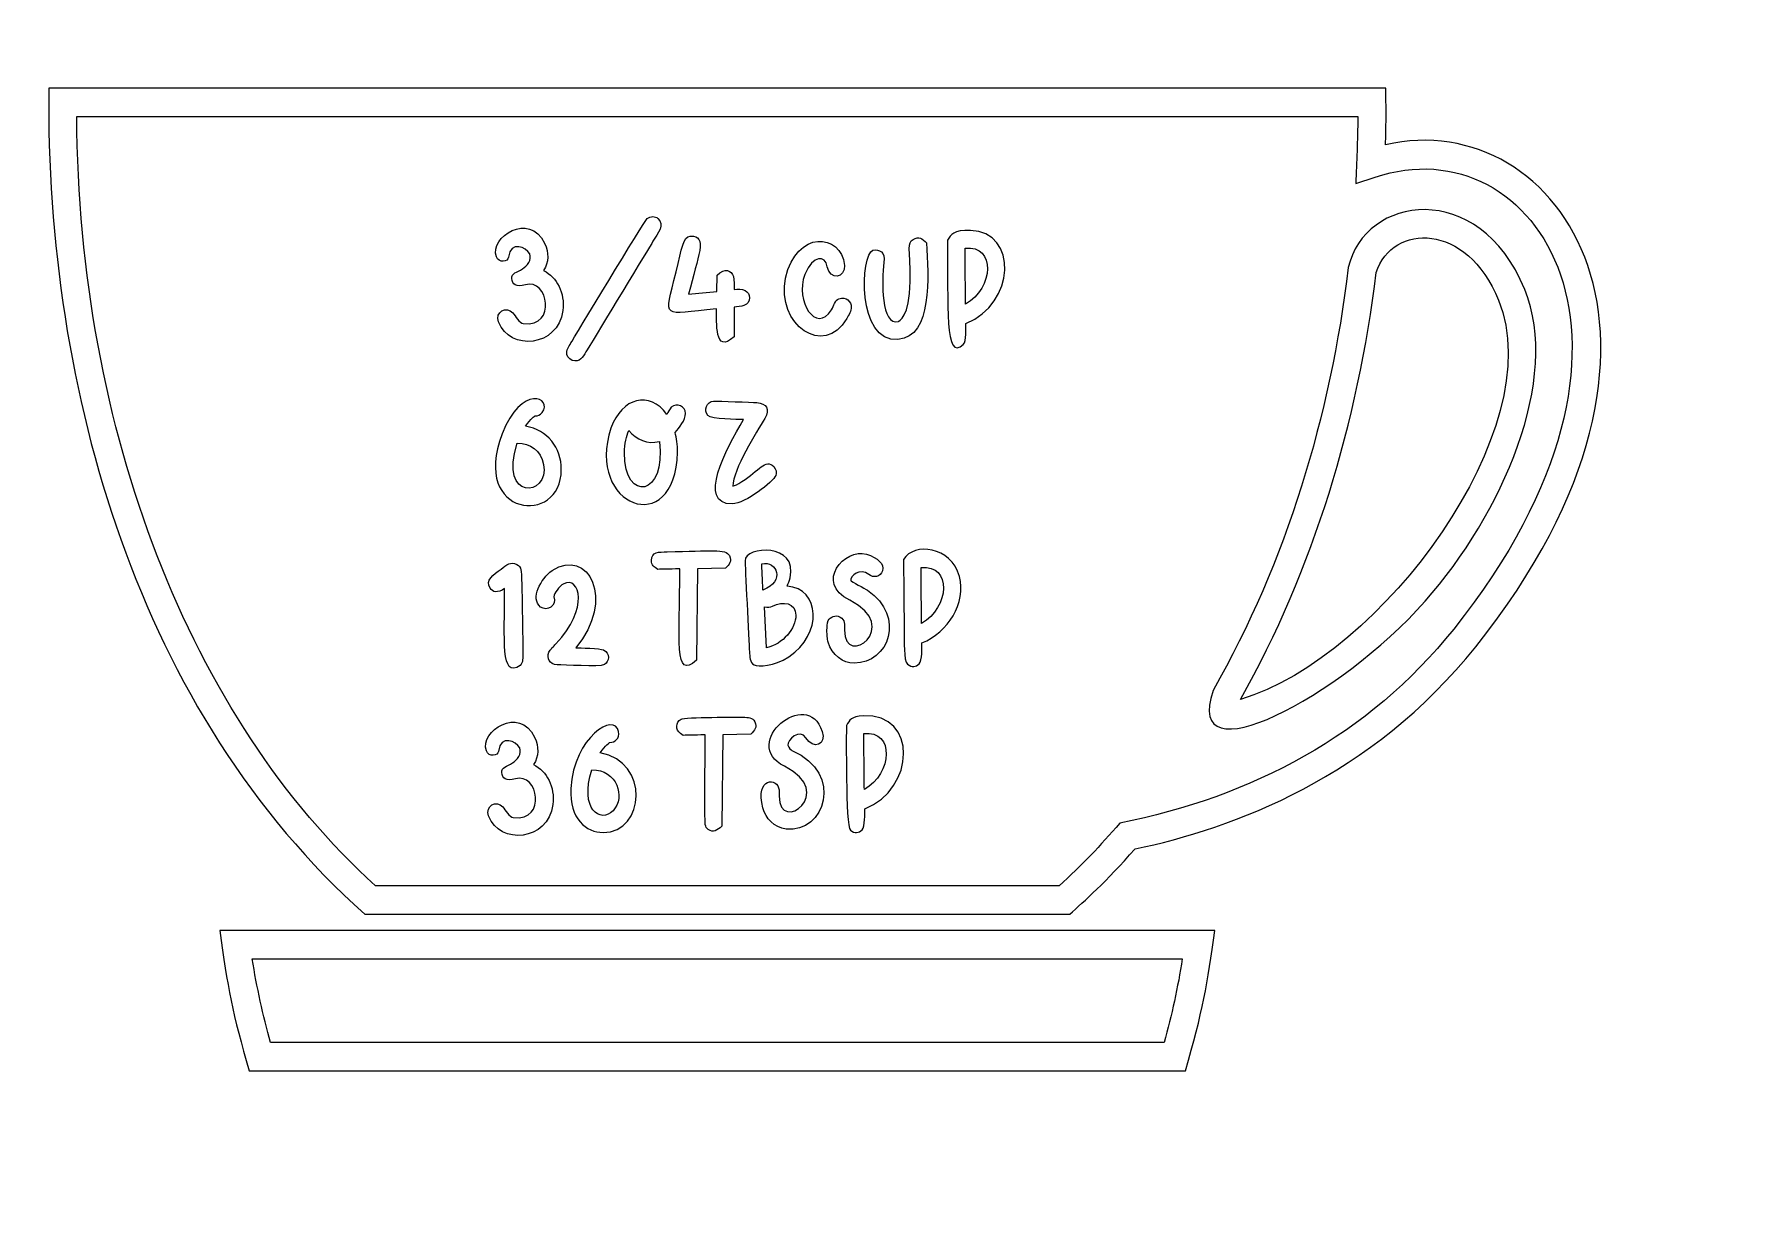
# Model space of a CAD drawing. Header units: inches. Extents: x 22.21 to 28.21, y -15.48 to -9.48.
# Drawn here: x 24.346 to 26.225, y -13.764 to -12.473 of the extents above; entities that cross this region are included whole.
import ezdxf

# ---------------------------------------------------------------- set-up
doc = ezdxf.new("R2010")
doc.units = ezdxf.units.IN
doc.header["$MEASUREMENT"] = 0
doc.layers.add('_U+0421_U+043B_U+043E_U+0439 1', color=7, linetype='Continuous')

# ---------------------------------------------------------------- blocks, each defined once
blk = doc.blocks.new('block 32')
at = {"layer": '_U+0421_U+043B_U+043E_U+0439 1', "color": 7, "lineweight": 9, "true_color": 0xffffff}
for points, knots in [([(25.3562, -12.7009), (25.3598, -12.695), (25.3627, -12.6895), (25.3814, -12.6903), (25.4344, -12.6914), (25.4312, -12.772), (25.3765, -12.793), (25.3764, -12.7982), (25.3771, -12.8126), (25.3736, -12.8162), (25.3527, -12.8367), (25.3569, -12.7725), (25.3562, -12.7009)], [0, 0, 0, 0, 1, 1, 1, 2, 2, 2, 3, 3, 3, 4, 4, 4, 4]), ([(25.3761, -12.7719), (25.407, -12.7538), (25.41, -12.7063), (25.3756, -12.7098), (25.3756, -12.7113), (25.376, -12.7704), (25.3761, -12.7719)], [0, 0, 0, 0, 1, 1, 1, 2, 2, 2, 2])]:
    blk.add_open_spline(points, degree=3, knots=knots, dxfattribs=at)
blk = doc.blocks.new('block 41')
at = {"layer": '_U+0421_U+043B_U+043E_U+0439 1', "color": 7, "lineweight": 9, "true_color": 0xffffff}
for points, knots in [([(25.046, -12.8938), (25.0474, -12.8911), (25.0487, -12.8879), (25.0508, -12.8858), (25.0568, -12.8801), (25.0665, -12.8848), (25.0665, -12.8926), (25.0665, -12.8995), (25.0598, -12.9086), (25.055, -12.9137), (25.0566, -12.9194), (25.0577, -12.9272), (25.0577, -12.9354), (25.0549, -13.033), (24.9552, -12.9954), (24.9841, -12.9087), (24.9963, -12.8752), (25.0268, -12.8668), (25.046, -12.8938)], [0, 0, 0, 0, 1, 1, 1, 2, 2, 2, 3, 3, 3, 4, 4, 4, 5, 5, 5, 6, 6, 6, 6]), ([(25.0037, -12.9116), (25.0012, -12.9172), (24.999, -12.9265), (24.999, -12.9358), (24.999, -12.9925), (25.0457, -12.984), (25.0376, -12.9237), (25.0244, -12.9268), (25.0126, -12.9217), (25.0037, -12.9116)], [0, 0, 0, 0, 1, 1, 1, 2, 2, 2, 3, 3, 3, 3])]:
    blk.add_open_spline(points, degree=3, knots=knots, dxfattribs=at)
blk = doc.blocks.new('block 49')
at = {"layer": '_U+0421_U+043B_U+043E_U+0439 1', "color": 7, "lineweight": 9, "true_color": 0xffffff}
for points, knots in [([(24.8637, -12.9153), (24.8848, -12.8599), (24.9205, -12.8751), (24.9079, -12.8917), (24.9059, -12.8941), (24.9033, -12.8953), (24.9, -12.8953), (24.9, -12.8953), (24.8954, -12.8983), (24.8897, -12.9068), (24.9139, -12.9109), (24.9292, -12.9302), (24.9292, -12.9548), (24.9292, -13.0173), (24.8286, -13.0075), (24.8637, -12.9153)], [0, 0, 0, 0, 1, 1, 1, 2, 2, 2, 3, 3, 3, 4, 4, 4, 5, 5, 5, 5]), ([(24.9096, -12.9489), (24.9064, -12.9332), (24.895, -12.9254), (24.8805, -12.9254), (24.8592, -12.99), (24.9163, -12.9853), (24.9096, -12.9489)], [0, 0, 0, 0, 1, 1, 1, 2, 2, 2, 2])]:
    blk.add_open_spline(points, degree=3, knots=knots, dxfattribs=at)
blk = doc.blocks.new('block 50')
at = {"layer": '_U+0421_U+043B_U+043E_U+0439 1', "color": 7, "lineweight": 9, "true_color": 0xffffff}
for points, knots in [([(24.9754, -13.3559), (24.9565, -13.3559), (24.9384, -13.3408), (24.9396, -13.3072), (24.9431, -13.25), (24.9885, -13.2223), (24.9924, -13.2444), (24.9937, -13.2518), (24.9888, -13.2564), (24.9827, -13.2564), (24.9827, -13.2564), (24.9781, -13.2594), (24.9723, -13.2679), (25.0269, -13.2772), (25.0225, -13.3559), (24.9754, -13.3559)], [0, 0, 0, 0, 1, 1, 1, 2, 2, 2, 3, 3, 3, 4, 4, 4, 5, 5, 5, 5]), ([(24.9631, -13.2865), (24.9487, -13.3302), (24.9727, -13.3462), (24.9864, -13.3318), (25.0007, -13.3168), (24.9906, -13.2865), (24.9631, -13.2865)], [0, 0, 0, 0, 1, 1, 1, 2, 2, 2, 2])]:
    blk.add_open_spline(points, degree=3, knots=knots, dxfattribs=at)
blk = doc.blocks.new('block 55')
at = {"layer": '_U+0421_U+043B_U+043E_U+0439 1', "color": 7, "lineweight": 9, "true_color": 0xffffff}
for points, knots in [([(24.3626, -12.533), (24.3626, -12.533), (25.8407, -12.533), (25.8407, -12.533), (25.8409, -12.552), (25.8412, -12.5657), (25.8404, -12.5956), (26.0326, -12.551), (26.2111, -12.8113), (25.9401, -13.1505), (25.825, -13.2946), (25.6718, -13.3516), (25.5634, -13.3741), (25.5312, -13.4105), (25.5071, -13.4321), (25.4914, -13.4462), (25.4914, -13.4462), (24.7119, -13.4462), (24.7119, -13.4462), (24.4621, -13.2238), (24.359, -12.8678), (24.3626, -12.533)], [0, 0, 0, 0, 1, 1, 1, 2, 2, 2, 3, 3, 3, 4, 4, 4, 5, 5, 5, 6, 6, 6, 7, 7, 7, 7]), ([(25.8075, -12.6385), (25.8085, -12.6134), (25.8095, -12.5923), (25.8097, -12.5643), (25.8097, -12.5643), (24.3936, -12.5643), (24.3936, -12.5643), (24.3953, -12.9112), (24.5187, -13.229), (24.7239, -13.415), (24.7239, -13.415), (25.4794, -13.415), (25.4794, -13.415), (25.505, -13.3917), (25.5247, -13.3709), (25.5468, -13.3455), (25.6924, -13.3164), (25.8215, -13.249), (25.9157, -13.131), (26.1702, -12.8124), (26.005, -12.572), (25.829, -12.6313), (25.829, -12.6313), (25.8075, -12.6385), (25.8075, -12.6385)], [0, 0, 0, 0, 1, 1, 1, 2, 2, 2, 3, 3, 3, 4, 4, 4, 5, 5, 5, 6, 6, 6, 7, 7, 7, 8, 8, 8, 8])]:
    blk.add_open_spline(points, degree=3, knots=knots, dxfattribs=at)
blk = doc.blocks.new('block 56')
at = {"layer": '_U+0421_U+043B_U+043E_U+0439 1', "color": 7, "lineweight": 9, "true_color": 0xffffff}
for points, knots in [([(25.9943, -12.7555), (26.0347, -12.8543), (25.9694, -13.0037), (25.8841, -13.1002), (25.79, -13.2067), (25.6154, -13.2981), (25.6497, -13.1989), (25.731, -13.056), (25.7793, -12.8956), (25.7992, -12.7314), (25.8165, -12.6519), (25.9438, -12.6319), (25.9943, -12.7555)], [0, 0, 0, 0, 1, 1, 1, 2, 2, 2, 3, 3, 3, 4, 4, 4, 4]), ([(25.9654, -12.7673), (25.93, -12.6808), (25.8485, -12.6819), (25.83, -12.7369), (25.8098, -12.902), (25.7612, -13.0644), (25.68, -13.2088), (25.8365, -13.1624), (26.0229, -12.9082), (25.9654, -12.7673)], [0, 0, 0, 0, 1, 1, 1, 2, 2, 2, 3, 3, 3, 3])]:
    blk.add_open_spline(points, degree=3, knots=knots, dxfattribs=at)
blk = doc.blocks.new('block 57')
at = {"layer": '_U+0421_U+043B_U+043E_U+0439 1', "color": 7, "lineweight": 9, "true_color": 0xffffff}
for points in [[(24.5515, -13.4643), (24.5515, -13.4643), (25.6517, -13.4643), (25.6517, -13.4643), (25.6437, -13.5228), (25.638, -13.5549), (25.6191, -13.6194), (25.6191, -13.6194), (24.5842, -13.6194), (24.5842, -13.6194), (24.566, -13.5576), (24.5599, -13.5258), (24.5515, -13.4643)], [(25.5956, -13.5882), (25.604, -13.558), (25.6108, -13.5269), (25.6157, -13.4956), (25.6157, -13.4956), (24.5875, -13.4956), (24.5875, -13.4956), (24.5925, -13.5269), (24.5993, -13.5581), (24.6077, -13.5882), (24.6077, -13.5882), (25.5956, -13.5882), (25.5956, -13.5882)]]:
    blk.add_open_spline(points, degree=3, knots=[0, 0, 0, 0, 1, 1, 1, 2, 2, 2, 3, 3, 3, 4, 4, 4, 4], dxfattribs=at)
blk = doc.blocks.new('block 85')
at = {"layer": '_U+0421_U+043B_U+043E_U+0439 1', "color": 7, "lineweight": 9, "true_color": 0xffffff}
for points, knots in [([(25.1807, -13.1617), (25.164, -13.1725), (25.1473, -13.173), (25.1422, -13.1704), (25.1376, -13.1679), (25.1376, -13.1615), (25.1372, -13.1561), (25.1365, -13.1457), (25.1323, -13.0573), (25.1323, -13.0554), (25.1323, -13.0392), (25.1914, -13.0355), (25.182, -13.0744), (25.1813, -13.0776), (25.1801, -13.0807), (25.1787, -13.0837), (25.2156, -13.086), (25.2185, -13.1366), (25.1807, -13.1617)], [0, 0, 0, 0, 1, 1, 1, 2, 2, 2, 3, 3, 3, 4, 4, 4, 5, 5, 5, 6, 6, 6, 6]), ([(25.1508, -13.0587), (25.1509, -13.0634), (25.1517, -13.0768), (25.1521, -13.0879), (25.1772, -13.0779), (25.1676, -13.0555), (25.1508, -13.0587)], [0, 0, 0, 0, 1, 1, 1, 2, 2, 2, 2]), ([(25.1627, -13.1056), (25.1603, -13.1067), (25.1569, -13.1072), (25.1539, -13.1064), (25.1539, -13.1064), (25.1562, -13.1517), (25.1562, -13.1517), (25.1742, -13.1477), (25.1884, -13.1302), (25.1885, -13.1157), (25.1885, -13.1018), (25.1741, -13.0998), (25.1627, -13.1056)], [0, 0, 0, 0, 1, 1, 1, 2, 2, 2, 3, 3, 3, 4, 4, 4, 4])]:
    blk.add_open_spline(points, degree=3, knots=knots, dxfattribs=at)
blk = doc.blocks.new('block 86')
at = {"layer": '_U+0421_U+043B_U+043E_U+0439 1', "color": 7, "lineweight": 9, "true_color": 0xffffff}
for points, knots in [([(25.3278, -13.1462), (25.3277, -13.1514), (25.3284, -13.1658), (25.3249, -13.1694), (25.3213, -13.1729), (25.3166, -13.1735), (25.312, -13.1699), (25.3074, -13.1664), (25.3083, -13.1419), (25.3082, -13.1359), (25.3082, -13.1359), (25.3079, -13.0939), (25.3075, -13.0541), (25.3192, -13.0348), (25.3599, -13.0395), (25.3694, -13.0727), (25.3768, -13.102), (25.3567, -13.135), (25.3278, -13.1462)], [0, 0, 0, 0, 1, 1, 1, 2, 2, 2, 3, 3, 3, 4, 4, 4, 5, 5, 5, 6, 6, 6, 6]), ([(25.3269, -13.0629), (25.3269, -13.0644), (25.3273, -13.1236), (25.3274, -13.125), (25.3583, -13.1069), (25.3613, -13.0595), (25.3269, -13.0629)], [0, 0, 0, 0, 1, 1, 1, 2, 2, 2, 2])]:
    blk.add_open_spline(points, degree=3, knots=knots, dxfattribs=at)
blk = doc.blocks.new('block 87')
at = {"layer": '_U+0421_U+043B_U+043E_U+0439 1', "color": 7, "lineweight": 9, "true_color": 0xffffff}
for points, knots in [([(25.2646, -13.3297), (25.2645, -13.3349), (25.2652, -13.3493), (25.2617, -13.3529), (25.258, -13.3565), (25.2534, -13.3571), (25.2487, -13.3534), (25.2432, -13.3491), (25.2444, -13.2446), (25.2443, -13.2376), (25.2479, -13.2317), (25.2498, -13.2278), (25.2628, -13.227), (25.3238, -13.2237), (25.3206, -13.3081), (25.2646, -13.3297)], [0, 0, 0, 0, 1, 1, 1, 2, 2, 2, 3, 3, 3, 4, 4, 4, 5, 5, 5, 5]), ([(25.2636, -13.2464), (25.2636, -13.2479), (25.264, -13.3071), (25.2642, -13.3085), (25.2952, -13.2903), (25.2979, -13.243), (25.2636, -13.2464)], [0, 0, 0, 0, 1, 1, 1, 2, 2, 2, 2])]:
    blk.add_open_spline(points, degree=3, knots=knots, dxfattribs=at)

msp = doc.modelspace()

# ---------------------------------------------------------------- linework, layer by layer
at = {"layer": '_U+0421_U+043B_U+043E_U+0439 1', "color": 1, "lineweight": 9, "true_color": 0xff0000}
msp.add_open_spline([(22.2094, -9.8278), (22.2094, -9.8278), (22.2094, -15.1389), (22.2094, -15.1389), (22.2094, -15.3291), (22.3636, -15.4833), (22.5538, -15.4833), (22.5538, -15.4833), (27.8649, -15.4833), (27.8649, -15.4833), (28.0551, -15.4833), (28.2094, -15.3291), (28.2094, -15.1389), (28.2094, -15.1389), (28.2094, -9.8278), (28.2094, -9.8278), (28.2094, -9.6375), (28.0551, -9.4833), (27.8649, -9.4833), (27.8649, -9.4833), (22.5538, -9.4833), (22.5538, -9.4833), (22.3636, -9.4833), (22.2094, -9.6375), (22.2094, -9.8278)], degree=3, knots=[0, 0, 0, 0, 1, 1, 1, 2, 2, 2, 3, 3, 3, 4, 4, 4, 5, 5, 5, 6, 6, 6, 7, 7, 7, 8, 8, 8, 8], dxfattribs=at)
at = {"layer": '_U+0421_U+043B_U+043E_U+0439 1', "color": 7, "lineweight": 9, "true_color": 0xffffff}
for points, knots in [([(24.8708, -12.7199), (24.8733, -12.7008), (24.8905, -12.7093), (24.8943, -12.716), (24.897, -12.7228), (24.8912, -12.7297), (24.8862, -12.7327), (24.8801, -12.7365), (24.8742, -12.7376), (24.8745, -12.7434), (24.8748, -12.7501), (24.8793, -12.7531), (24.8896, -12.7503), (24.9145, -12.7427), (24.9249, -12.7978), (24.8871, -12.7932), (24.883, -12.7927), (24.8783, -12.7845), (24.8757, -12.7815), (24.8684, -12.773), (24.8557, -12.7806), (24.8598, -12.7914), (24.8722, -12.8239), (24.9256, -12.8195), (24.9308, -12.7788), (24.9334, -12.759), (24.9242, -12.7423), (24.9096, -12.7345), (24.9155, -12.7254), (24.9157, -12.7149), (24.9106, -12.7044), (24.8939, -12.6692), (24.8495, -12.6975), (24.8574, -12.7195), (24.86, -12.7267), (24.8701, -12.7249), (24.8708, -12.7199)], [0, 0, 0, 0, 1, 1, 1, 2, 2, 2, 3, 3, 3, 4, 4, 4, 5, 5, 5, 6, 6, 6, 7, 7, 7, 8, 8, 8, 9, 9, 9, 10, 10, 10, 11, 11, 11, 12, 12, 12, 12]), ([(24.9443, -12.8346), (24.9516, -12.8346), (24.9538, -12.8285), (24.9578, -12.8221), (24.9699, -12.8024), (25.0263, -12.7091), (25.0305, -12.7023), (25.036, -12.6933), (25.044, -12.6837), (25.0359, -12.677), (25.0326, -12.6743), (25.0281, -12.6741), (25.0242, -12.6772), (25.021, -12.6797), (24.9419, -12.8112), (24.9398, -12.8147), (24.9372, -12.8189), (24.9347, -12.8227), (24.9354, -12.8274), (24.9363, -12.831), (24.9399, -12.8346), (24.9443, -12.8346)], [0, 0, 0, 0, 1, 1, 1, 2, 2, 2, 3, 3, 3, 4, 4, 4, 5, 5, 5, 6, 6, 6, 7, 7, 7, 7]), ([(25.1009, -12.7771), (25.1011, -12.791), (25.0982, -12.8282), (25.1201, -12.8078), (25.1201, -12.8078), (25.1203, -12.775), (25.1203, -12.775), (25.1233, -12.7747), (25.1284, -12.7743), (25.1311, -12.7733), (25.1392, -12.7704), (25.1388, -12.7594), (25.1323, -12.7566), (25.1291, -12.7544), (25.1242, -12.7552), (25.1203, -12.7556), (25.1203, -12.752), (25.1205, -12.7448), (25.1195, -12.7413), (25.1174, -12.7344), (25.1103, -12.7312), (25.1013, -12.7396), (25.1013, -12.7396), (25.1011, -12.7576), (25.1011, -12.7576), (25.0911, -12.7586), (25.0795, -12.7599), (25.0699, -12.7607), (25.0802, -12.7188), (25.0916, -12.6951), (25.0718, -12.6966), (25.0635, -12.6973), (25.0628, -12.7093), (25.0561, -12.7362), (25.0424, -12.7908), (25.0398, -12.7825), (25.1009, -12.7771)], [0, 0, 0, 0, 1, 1, 1, 2, 2, 2, 3, 3, 3, 4, 4, 4, 5, 5, 5, 6, 6, 6, 7, 7, 7, 8, 8, 8, 9, 9, 9, 10, 10, 10, 11, 11, 11, 12, 12, 12, 12]), ([(25.2448, -12.7875), (25.2469, -12.784), (25.2497, -12.779), (25.2497, -12.7749), (25.2497, -12.7693), (25.2443, -12.7627), (25.2361, -12.7658), (25.2313, -12.7676), (25.2309, -12.7734), (25.2279, -12.7781), (25.2111, -12.8048), (25.1869, -12.7689), (25.1985, -12.739), (25.2075, -12.7168), (25.2211, -12.7175), (25.2232, -12.7304), (25.226, -12.7459), (25.2434, -12.7429), (25.2424, -12.7289), (25.2383, -12.6931), (25.1892, -12.6892), (25.1771, -12.743), (25.1665, -12.7941), (25.2197, -12.832), (25.2448, -12.7875)], [0, 0, 0, 0, 1, 1, 1, 2, 2, 2, 3, 3, 3, 4, 4, 4, 5, 5, 5, 6, 6, 6, 7, 7, 7, 8, 8, 8, 8]), ([(25.3013, -12.8108), (25.3401, -12.8078), (25.3347, -12.7407), (25.333, -12.7041), (25.3282, -12.6993), (25.3245, -12.6962), (25.3181, -12.7002), (25.3113, -12.7047), (25.3148, -12.7079), (25.3148, -12.7468), (25.3148, -12.7859), (25.3019, -12.791), (25.3019, -12.791), (25.2825, -12.7963), (25.2832, -12.7457), (25.2859, -12.7256), (25.2874, -12.7143), (25.2809, -12.7103), (25.2737, -12.7122), (25.2598, -12.7159), (25.2557, -12.8146), (25.3013, -12.8108)], [0, 0, 0, 0, 1, 1, 1, 2, 2, 2, 3, 3, 3, 4, 4, 4, 5, 5, 5, 6, 6, 6, 7, 7, 7, 7]), ([(25.0913, -12.8947), (25.0954, -12.8995), (25.1238, -12.899), (25.1307, -12.8993), (25.1106, -12.9324), (25.0792, -12.9927), (25.118, -12.9927), (25.1329, -12.992), (25.1635, -12.9684), (25.1662, -12.9613), (25.1674, -12.9582), (25.1667, -12.9542), (25.164, -12.9513), (25.1552, -12.9422), (25.1476, -12.956), (25.1289, -12.9679), (25.124, -12.971), (25.1209, -12.9724), (25.1188, -12.973), (25.1188, -12.9551), (25.1452, -12.9126), (25.154, -12.8981), (25.1603, -12.8876), (25.1561, -12.8814), (25.1453, -12.8806), (25.1394, -12.8802), (25.1032, -12.8788), (25.0976, -12.879), (25.09, -12.8794), (25.086, -12.8891), (25.0913, -12.8947)], [0, 0, 0, 0, 1, 1, 1, 2, 2, 2, 3, 3, 3, 4, 4, 4, 5, 5, 5, 6, 6, 6, 7, 7, 7, 8, 8, 8, 9, 9, 9, 10, 10, 10, 10]), ([(24.9062, -13.1066), (24.9138, -13.1119), (24.9244, -13.1054), (24.921, -13.0952), (24.9215, -13.0915), (24.9261, -13.084), (24.9319, -13.0809), (24.9491, -13.072), (24.9608, -13.1083), (24.9231, -13.1474), (24.9208, -13.1497), (24.9167, -13.1538), (24.9154, -13.1567), (24.9127, -13.1628), (24.916, -13.1705), (24.9246, -13.1705), (24.931, -13.1705), (24.9717, -13.1731), (24.9768, -13.1703), (24.9822, -13.1666), (24.9835, -13.1581), (24.9759, -13.154), (24.9726, -13.1523), (24.9489, -13.1518), (24.9452, -13.1517), (24.9897, -13.0987), (24.9588, -13.0398), (24.9189, -13.0663), (24.9066, -13.0753), (24.8945, -13.0972), (24.9062, -13.1066)], [0, 0, 0, 0, 1, 1, 1, 2, 2, 2, 3, 3, 3, 4, 4, 4, 5, 5, 5, 6, 6, 6, 7, 7, 7, 8, 8, 8, 9, 9, 9, 10, 10, 10, 10]), ([(25.0787, -13.1655), (25.0787, -13.1655), (25.0798, -13.0644), (25.0798, -13.0644), (25.0798, -13.0644), (25.1106, -13.0638), (25.1106, -13.0638), (25.1154, -13.059), (25.1177, -13.0566), (25.115, -13.0498), (25.1111, -13.0421), (25.0952, -13.0446), (25.0461, -13.0456), (25.037, -13.0458), (25.0291, -13.0454), (25.0288, -13.0552), (25.0288, -13.0603), (25.0319, -13.0622), (25.0358, -13.065), (25.0398, -13.0649), (25.0564, -13.0645), (25.0603, -13.0645), (25.0602, -13.1443), (25.0534, -13.188), (25.0787, -13.1655)], [0, 0, 0, 0, 1, 1, 1, 2, 2, 2, 3, 3, 3, 4, 4, 4, 5, 5, 5, 6, 6, 6, 7, 7, 7, 8, 8, 8, 8]), ([(25.2677, -13.088), (25.265, -13.0863), (25.2494, -13.0779), (25.2493, -13.0778), (25.2481, -13.0725), (25.2592, -13.0627), (25.269, -13.0707), (25.2738, -13.0746), (25.2822, -13.0737), (25.2842, -13.0665), (25.2868, -13.0593), (25.2792, -13.0523), (25.2664, -13.0481), (25.2429, -13.0409), (25.2084, -13.0795), (25.248, -13.0992), (25.3072, -13.1283), (25.2423, -13.1754), (25.2423, -13.1322), (25.2423, -13.1256), (25.2429, -13.1207), (25.2373, -13.1177), (25.2322, -13.1148), (25.2266, -13.1174), (25.2243, -13.1217), (25.223, -13.1245), (25.2229, -13.1292), (25.2229, -13.1322), (25.2229, -13.1411), (25.2242, -13.1453), (25.2242, -13.1453), (25.2281, -13.1601), (25.2407, -13.1687), (25.2529, -13.1687), (25.2911, -13.1687), (25.3103, -13.1174), (25.2677, -13.088)], [0, 0, 0, 0, 1, 1, 1, 2, 2, 2, 3, 3, 3, 4, 4, 4, 5, 5, 5, 6, 6, 6, 7, 7, 7, 8, 8, 8, 9, 9, 9, 10, 10, 10, 11, 11, 11, 12, 12, 12, 12]), ([(24.8664, -13.0861), (24.8669, -13.144), (24.8615, -13.1857), (24.8837, -13.1713), (24.8871, -13.1678), (24.8866, -13.1624), (24.8866, -13.1572), (24.8866, -13.1507), (24.8859, -13.0718), (24.8845, -13.0654), (24.8839, -13.0627), (24.8827, -13.0607), (24.8799, -13.0595), (24.8734, -13.056), (24.8685, -13.0601), (24.8627, -13.0646), (24.8543, -13.071), (24.8447, -13.0768), (24.8504, -13.0858), (24.8533, -13.0902), (24.8589, -13.0916), (24.8664, -13.0861)], [0, 0, 0, 0, 1, 1, 1, 2, 2, 2, 3, 3, 3, 4, 4, 4, 5, 5, 5, 6, 6, 6, 7, 7, 7, 7]), ([(25.1842, -13.2653), (25.1831, -13.2647), (25.1805, -13.2625), (25.1796, -13.2593), (25.1784, -13.2541), (25.1933, -13.2403), (25.1996, -13.2512), (25.2073, -13.2647), (25.2231, -13.2592), (25.2174, -13.2442), (25.2016, -13.1937), (25.1256, -13.2577), (25.1758, -13.2827), (25.2349, -13.3117), (25.17, -13.3587), (25.17, -13.3158), (25.17, -13.314), (25.17, -13.3107), (25.1699, -13.3089), (25.1689, -13.295), (25.1432, -13.2941), (25.152, -13.3288), (25.1552, -13.341), (25.1643, -13.3499), (25.1778, -13.3521), (25.2203, -13.3567), (25.2425, -13.2912), (25.1842, -13.2653)], [0, 0, 0, 0, 1, 1, 1, 2, 2, 2, 3, 3, 3, 4, 4, 4, 5, 5, 5, 6, 6, 6, 7, 7, 7, 8, 8, 8, 9, 9, 9, 9]), ([(24.8597, -13.2662), (24.8622, -13.247), (24.8795, -13.2555), (24.8832, -13.2622), (24.886, -13.269), (24.8801, -13.2759), (24.8751, -13.279), (24.8691, -13.2827), (24.8632, -13.2838), (24.8634, -13.2896), (24.8637, -13.2964), (24.8682, -13.2993), (24.8785, -13.2966), (24.9034, -13.2889), (24.9138, -13.344), (24.8761, -13.3394), (24.872, -13.339), (24.8672, -13.3307), (24.8646, -13.3277), (24.8573, -13.3192), (24.8447, -13.3268), (24.8488, -13.3376), (24.8611, -13.3701), (24.9145, -13.3657), (24.9198, -13.3251), (24.9223, -13.3053), (24.9132, -13.2885), (24.8985, -13.2808), (24.9045, -13.2716), (24.9046, -13.2612), (24.8996, -13.2506), (24.8828, -13.2154), (24.8385, -13.2437), (24.8463, -13.2657), (24.8489, -13.2729), (24.8591, -13.2712), (24.8597, -13.2662)], [0, 0, 0, 0, 1, 1, 1, 2, 2, 2, 3, 3, 3, 4, 4, 4, 5, 5, 5, 6, 6, 6, 7, 7, 7, 8, 8, 8, 9, 9, 9, 10, 10, 10, 11, 11, 11, 12, 12, 12, 12]), ([(25.143, -13.2334), (25.1406, -13.2286), (25.1357, -13.2285), (25.1302, -13.2285), (25.1261, -13.2284), (25.0649, -13.2283), (25.0615, -13.2306), (25.0556, -13.2343), (25.055, -13.2421), (25.061, -13.2464), (25.061, -13.2464), (25.0639, -13.2485), (25.0639, -13.2485), (25.0679, -13.2484), (25.0844, -13.248), (25.0883, -13.248), (25.0883, -13.2527), (25.0874, -13.3426), (25.0883, -13.3472), (25.0888, -13.3501), (25.0898, -13.3511), (25.0917, -13.3527), (25.0973, -13.3565), (25.1017, -13.3535), (25.1067, -13.349), (25.1067, -13.349), (25.1078, -13.2479), (25.1078, -13.2479), (25.1078, -13.2479), (25.1386, -13.2473), (25.1386, -13.2473), (25.1434, -13.2425), (25.1457, -13.2401), (25.143, -13.2334)], [0, 0, 0, 0, 1, 1, 1, 2, 2, 2, 3, 3, 3, 4, 4, 4, 5, 5, 5, 6, 6, 6, 7, 7, 7, 8, 8, 8, 9, 9, 9, 10, 10, 10, 11, 11, 11, 11])]:
    msp.add_open_spline(points, degree=3, knots=knots, dxfattribs=at)

# ---------------------------------------------------------------- block references
at = {"layer": '_U+0421_U+043B_U+043E_U+0439 1'}
for name in ['block 55', 'block 56', 'block 32', 'block 49', 'block 41', 'block 86', 'block 85', 'block 50', 'block 87', 'block 57']:
    msp.add_blockref(name, (0, 0), dxfattribs=at)

doc.saveas('drawing.dxf')
